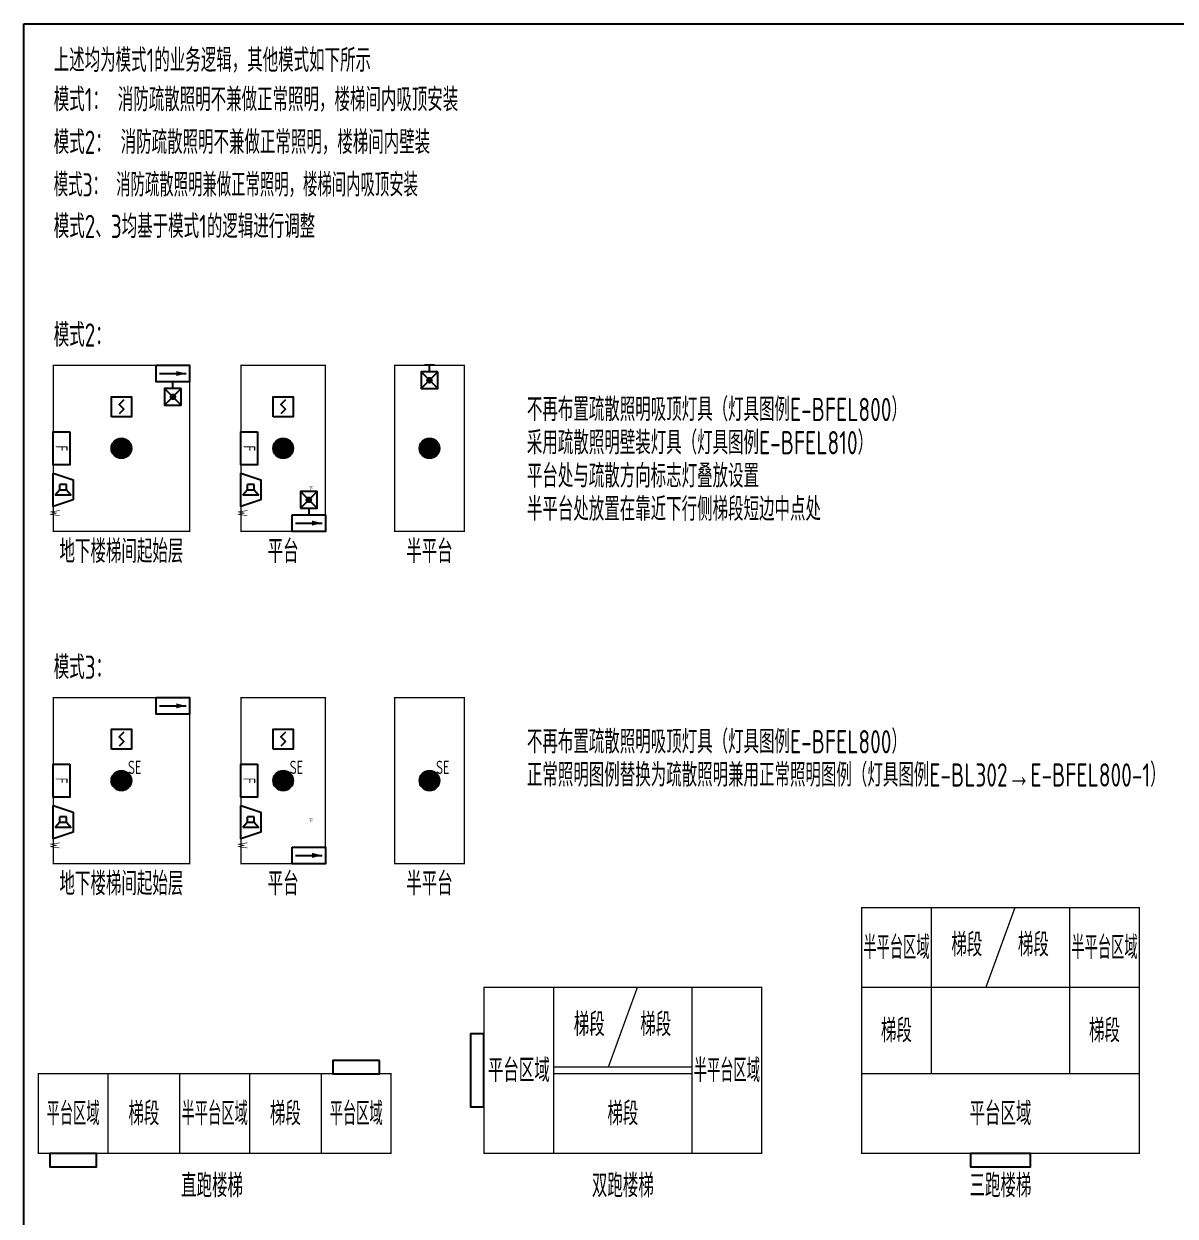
# Model space of a CAD drawing. Header units: millimetres. Extents: x -714894 to -19295, y 3400 to 234118.
# Drawn here: x -355647 to -338332, y 106807 to 124748 of the extents above; entities that cross this region are included whole.
import ezdxf
from ezdxf.enums import TextEntityAlignment as Align

# ---------------------------------------------------------------- set-up
doc = ezdxf.new("R2010")
doc.units = ezdxf.units.MM
doc.header["$LTSCALE"] = 500
for name, color, linetype in [('AD-SIGN', 195, 'Continuous'), ('C-SHET-SHET', 144, 'Continuous'), ('E-FAS-DEVC', 3, 'Continuous'), ('E-LITE-LITE', 3, 'Continuous'), ('E-UNIV-EL', 140, 'Continuous'), ('E-UNIV-NOTE', 6, 'Continuous')]:
    doc.layers.add(name, color=color, linetype=linetype)
doc.layers.add('AI-门', color=3, linetype='Continuous', plot=False)
doc.layers.add('DEFPOINTS-1', color=251, linetype='Continuous', plot=False)
doc.styles.add('TH-STYLE3', font='tssdeng.shx', dxfattribs={"width": 0.65, "bigfont": 'tssdchn.shx'})

# ---------------------------------------------------------------- blocks, each defined once
blk = doc.blocks.new('E-BFAS110')
blk.add_lwpolyline([(-1.5, -1.5), (-1.5, 1.5), (1.5, 1.5), (1.5, -1.5)], close=True)
at = {"layer": 'E-UNIV-EL'}
blk.add_lwpolyline([(0.35, 1.06), (-0.35, 0.35), (0.35, -0.35), (-0.35, -1.06)], dxfattribs=at)
blk = doc.blocks.new('E-BL302')
at = {"const_width": 1.5}
blk.add_lwpolyline([(-0.75, 0, 1), (0.75, 0, 1)], format="xyb", close=True, dxfattribs=at)
blk.add_circle((0, 0), 1.5)
blk = doc.blocks.new('E-BFEL110')
blk.add_lwpolyline([(-2.5, 1.25), (2.5, 1.25), (2.5, -1.25), (-2.5, -1.25)], close=True)
at = {"layer": 'E-UNIV-EL', "style": 'TH-STYLE3', "width": 0.7}
blk.add_attdef('T', text='', height=1.8, dxfattribs=at).set_placement((0, 0), align=Align.MIDDLE)
blk = doc.blocks.new('E-BFAS410-4')
blk.add_lwpolyline([(-2.5, -1.5), (-1.5, 1.5), (1.5, 1.5), (2.5, -1.5)], close=True)
at = {"layer": 'E-UNIV-EL'}
for p, q in [((0, 0.5), (-0.8, 0.5)), ((-0.8, 0.5), (-0.8, -0.5)), ((0, 0.5), (0.8, 1.2)), ((0, -0.5), (0, 0.5)), ((0.8, 1.2), (0.8, -1.2)), ((0, -0.5), (-0.8, -0.5)), ((0, -0.5), (0.8, -1.2))]:
    blk.add_line(p, q, dxfattribs=at)
at = {"layer": 'E-UNIV-EL', "style": 'TH-STYLE3', "width": 0.5}
blk.add_attdef('F', text='', height=1.5, dxfattribs=at).set_placement((3.5, -1.25), align=Align.MIDDLE)
blk = doc.blocks.new('E-BFEL200')
blk.add_lwpolyline([(-2.5, 1.25), (2.5, 1.25), (2.5, -1.25), (-2.5, -1.25)], close=True)
at = {"layer": 'E-UNIV-EL'}
blk.add_line((-2, 0), (2, 0), dxfattribs=at)
blk.add_lwpolyline([(0.5, 0, 0.75, 0, 0), (2, 0, 0, 0, 0)], format="xyseb", dxfattribs=at)
blk = doc.blocks.new('E-BFEL810')
for p, q in [((-1.25, -1.25), (1.25, 1.25)), ((1.25, -1.25), (-1.25, 1.25)), ((0, -1.25), (0, -2.25)), ((-0.75, -2.25), (0.75, -2.25))]:
    blk.add_line(p, q)
blk.add_lwpolyline([(-1.25, -1.25), (1.25, -1.25), (1.25, 1.25), (-1.25, 1.25)], close=True)
at = {"const_width": 0.5}
blk.add_lwpolyline([(-0.25, 0, 1), (0.25, 0, 1)], format="xyb", close=True, dxfattribs=at)
blk = doc.blocks.new('E-BFEL800-1')
at = {"const_width": 1.5}
blk.add_lwpolyline([(-0.75, 0, 1), (0.75, 0, 1)], format="xyb", close=True, dxfattribs=at)
blk.add_circle((0, 0), 1.5)
at = {"layer": 'E-UNIV-EL', "style": 'TH-STYLE3', "width": 0.7}
blk.add_attdef('T', text='', height=2, dxfattribs=at).set_placement((2, 2), align=Align.MIDDLE)

msp = doc.modelspace()

# ---------------------------------------------------------------- linework, layer by layer
at = {"layer": 'AD-SIGN', "color": 195, "linetype": 'Continuous', "ltscale": 0.5}
for points in [[(-351380.67, 117710.46, 0, 0, 0), (-349692.13, 117710.46, 0, 0, 0), (-349692.13, 119010.46, 0, 0, 0), (-350282.05, 119010.46, 80, 0, 0), (-350632.05, 119010.46, 0, 0, 0)], [(-351380.67, 112710.46, 0, 0, 0), (-349692.13, 112710.46, 0, 0, 0), (-349692.13, 114010.46, 0, 0, 0), (-350282.05, 114010.46, 80, 0, 0), (-350632.05, 114010.46, 0, 0, 0)]]:
    msp.add_lwpolyline(points, format="xyseb", dxfattribs=at)
at = {"layer": 'AI-门'}
for points in [[(-348727.93, 108450.44), (-348727.93, 109550.44), (-348927.93, 109550.44), (-348927.93, 108450.44)], [(-350298.92, 109150.44), (-350998.92, 109150.44), (-350998.92, 108950.44), (-350298.92, 108950.44)], [(-354556.94, 107750.44), (-355256.94, 107750.44), (-355256.94, 107550.44), (-354556.94, 107550.44)], [(-340509.4, 107750.44), (-341409.4, 107750.44), (-341409.4, 107550.44), (-340509.4, 107550.44)]]:
    msp.add_lwpolyline(points, close=True, dxfattribs=at)
at = {"layer": 'C-SHET-SHET'}
msp.add_lwpolyline([(-355647.48, 124747.79), (-335647.48, 124747.79), (-335647.48, 85947.79), (-355647.48, 85947.79)], close=True, dxfattribs=at)
at = {"layer": 'E-UNIV-NOTE', "color": 3, "const_width": 20}
for points in [[(-353155.34, 119610.46), (-355205.35, 119610.46), (-355205.35, 117110.46), (-353155.34, 117110.46)], [(-351112.61, 117110.46), (-352382.61, 117110.46), (-352382.61, 119610.46), (-351112.61, 119610.46)], [(-350072.13, 119610.46), (-349022.13, 119610.46), (-349022.13, 117110.46), (-350072.13, 117110.46)], [(-353155.34, 114610.46), (-355205.35, 114610.46), (-355205.35, 112110.46), (-353155.34, 112110.46)], [(-351112.61, 112110.46), (-352382.61, 112110.46), (-352382.61, 114610.46), (-351112.61, 114610.46)], [(-350072.13, 114610.46), (-349022.13, 114610.46), (-349022.13, 112110.46), (-350072.13, 112110.46)], [(-341998.9, 111450.44), (-343048.92, 111450.44), (-343048.92, 110250.44), (-341998.9, 110250.44)], [(-338869.89, 111450.44), (-339919.9, 111450.44), (-339919.9, 110250.44), (-338869.89, 110250.44)], [(-347677.92, 107750.44), (-348727.93, 107750.44), (-348727.93, 110250.44), (-347677.92, 110250.44)], [(-345598.92, 110250.44), (-344548.92, 110250.44), (-344548.92, 107750.44), (-345598.92, 107750.44)], [(-354381.93, 108950.44), (-355431.95, 108950.44), (-355431.95, 107750.44), (-354381.93, 107750.44)], [(-352252.92, 108950.44), (-353302.93, 108950.44), (-353302.93, 107750.44), (-352252.92, 107750.44)], [(-350123.91, 108950.44), (-351173.92, 108950.44), (-351173.92, 107750.44), (-350123.91, 107750.44)], [(-338869.89, 108950.44), (-343048.92, 108950.44), (-343048.92, 107750.44), (-338869.89, 107750.44)]]:
    msp.add_lwpolyline(points, close=True, dxfattribs=at)
at = {"layer": 'E-UNIV-NOTE', "color": 2, "const_width": 20}
for points in [[(-341177.9, 110250.44), (-340740.9, 111450.44), (-341998.9, 111450.44), (-341998.9, 110250.44), (-341177.9, 110250.44)], [(-340740.9, 111450.44), (-341177.9, 110250.44), (-339919.9, 110250.44), (-339919.9, 111450.44), (-340740.9, 111450.44)], [(-346856.92, 109050.44), (-346419.92, 110250.44), (-347677.92, 110250.44), (-347677.92, 109050.44), (-346856.92, 109050.44)], [(-346419.92, 110250.44), (-346856.92, 109050.44), (-345598.92, 109050.44), (-345598.92, 110250.44), (-346419.92, 110250.44)]]:
    msp.add_lwpolyline(points, dxfattribs=at)
for points in [[(-343048.92, 108950.44), (-341998.9, 108950.44), (-341998.9, 110250.44), (-343048.92, 110250.44)], [(-339919.9, 108950.44), (-338869.89, 108950.44), (-338869.89, 110250.44), (-339919.9, 110250.44)], [(-353302.93, 107750.44), (-353302.93, 108950.44), (-354381.93, 108950.44), (-354381.93, 107750.44)], [(-351173.92, 107750.44), (-351173.92, 108950.44), (-352252.92, 108950.44), (-352252.92, 107750.44)], [(-345598.92, 107750.44), (-345598.92, 108950.44), (-347677.92, 108950.44), (-347677.92, 107750.44)]]:
    msp.add_lwpolyline(points, close=True, dxfattribs=at)

# ---------------------------------------------------------------- block references
at = {"layer": 'E-FAS-DEVC', "xscale": 100, "yscale": 100, "zscale": 100}
for p in [(-354180.34, 118985.46), (-351747.61, 118985.46), (-354180.34, 113985.46), (-351747.61, 113985.46)]:
    msp.add_blockref('E-BFAS110', p, dxfattribs=at)
at = {"layer": 'E-FAS-DEVC', "xscale": 100, "yscale": 100, "zscale": 100, "rotation": 270}
for p in [(-355055.4, 117735.46), (-352232.65, 117735.46), (-355055.4, 112735.46), (-352232.65, 112735.46)]:
    msp.add_blockref('E-BFAS410-4', p, dxfattribs=at).add_auto_attribs({'F': 'W'})
at = {"layer": 'E-LITE-LITE', "xscale": 100, "yscale": 100, "zscale": 100}
for name, p in [('E-BFEL200', (-353405.34, 119485.46)), ('E-BL302', (-354180.34, 118360.46)), ('E-BL302', (-351747.61, 118360.46)), ('E-BL302', (-349547.13, 118360.46)), ('E-BFEL810', (-351362.61, 117585.46)), ('E-BFEL200', (-351362.61, 117235.46)), ('E-BFEL200', (-353405.34, 114485.46)), ('E-BFEL200', (-351362.61, 112235.46))]:
    msp.add_blockref(name, p, dxfattribs=at)
at = {"layer": 'E-LITE-LITE', "xscale": 100, "yscale": 100, "zscale": 100, "rotation": 180}
for p in [(-349547.13, 119385.46), (-353405.34, 119135.46)]:
    msp.add_blockref('E-BFEL810', p, dxfattribs=at)
at = {"layer": 'E-LITE-LITE', "xscale": 100, "yscale": 100, "zscale": 100, "rotation": 270}
for p in [(-355080.35, 118360.46), (-352257.61, 118360.46), (-355080.35, 113360.46), (-352257.61, 113360.46)]:
    msp.add_blockref('E-BFEL110', p, dxfattribs=at).add_auto_attribs({'T': 'F'})
at = {"layer": 'E-LITE-LITE', "xscale": 100, "yscale": 100, "zscale": 100}
for p in [(-354180.34, 113360.46), (-351747.61, 113360.46), (-349547.13, 113360.46)]:
    msp.add_blockref('E-BFEL800-1', p, dxfattribs=at).add_auto_attribs({'T': 'SE'})

# ---------------------------------------------------------------- texts
at = {"layer": 'DEFPOINTS-1', "transparency": 33554531, "style": 'TH-STYLE3'}
for p in [(-351360.67, 117730.46), (-351360.67, 112730.46)]:
    msp.add_text('下', height=50, dxfattribs=at).set_placement(p)
at = {"layer": 'E-UNIV-NOTE', "style": 'TH-STYLE3'}
for s, width, p in [('上述均为模式1的业务逻辑，其他模式如下所示', 0.7, (-355198.2, 124199.76)), ('模式1： 消防疏散照明不兼做正常照明，楼梯间内吸顶安装', 0.7, (-355198.2, 123607.83)), ('模式2： 消防疏散照明不兼做正常照明，楼梯间内壁装', 0.7, (-355198.2, 122966.29)), ('模式3： 消防疏散照明兼做正常照明，楼梯间内吸顶安装', 0.65, (-355198.2, 122324.76)), ('模式2、3均基于模式1的逻辑进行调整', 0.7, (-355198.2, 121699.76)), ('模式2： ', 0.7, (-355198.2, 120066.29)), ('模式3： ', 0.7, (-355198.2, 115066.29))]:
    msp.add_text(s, height=350, dxfattribs=dict(at, width=width)).set_placement(p, align=Align.MIDDLE_LEFT)
at = {"layer": 'E-UNIV-NOTE', "linetype": 'Continuous', "style": 'TH-STYLE3', "width": 0.7}
for s, p in [('不再布置疏散照明吸顶灯具（灯具图例E-BFEL800）', (-348081.82, 118945.28)), ('采用疏散照明壁装灯具（灯具图例E-BFEL810）', (-348081.82, 118445.28)), ('平台处与疏散方向标志灯叠放设置', (-348081.82, 117945.28)), ('半平台处放置在靠近下行侧梯段短边中点处', (-348081.82, 117445.28)), ('不再布置疏散照明吸顶灯具（灯具图例E-BFEL800）', (-348081.82, 113945.28)), ('正常照明图例替换为疏散照明兼用正常照明图例（灯具图例E-BL302→E-BFEL800-1）', (-348081.82, 113445.28))]:
    msp.add_text(s, height=350, dxfattribs=at).set_placement(p, align=Align.MIDDLE_LEFT)
for s, p in [('地下楼梯间起始层', (-354180.34, 116810.46)), ('平台', (-351747.61, 116810.46)), ('半平台', (-349547.13, 116810.46)), ('地下楼梯间起始层', (-354180.34, 111810.46)), ('平台', (-351747.61, 111810.46)), ('半平台', (-349547.13, 111810.46)), ('直跑楼梯', (-352817.44, 107265.99)), ('双跑楼梯', (-346638.43, 107265.99)), ('三跑楼梯', (-340959.42, 107265.99))]:
    msp.add_text(s, height=350, dxfattribs=at).set_placement(p, align=Align.MIDDLE_CENTER)
at = {"layer": 'E-UNIV-NOTE', "color": 3, "style": 'TH-STYLE3'}
for s, width, p in [('半平台区域', 0.6, (-342523.91, 110850.44)), ('半平台区域', 0.6, (-339394.9, 110850.44)), ('平台区域', 0.7, (-348202.92, 109000.44)), ('半平台区域', 0.6, (-345073.92, 109000.44)), ('平台区域', 0.6, (-354906.94, 108350.44)), ('半平台区域', 0.6, (-352777.93, 108350.44)), ('平台区域', 0.6, (-350648.92, 108350.44)), ('平台区域', 0.7, (-340959.4, 108350.44))]:
    msp.add_text(s, height=350, dxfattribs=dict(at, width=width)).set_placement(p, align=Align.MIDDLE_CENTER)
at = {"layer": 'E-UNIV-NOTE', "color": 2, "style": 'TH-STYLE3', "width": 0.7}
for p in [(-341464.89, 110890.44), (-340464.89, 110890.44), (-347143.9, 109690.44), (-346143.9, 109690.44), (-342523.91, 109599.06), (-339394.9, 109599.06), (-353842.43, 108350.44), (-351713.42, 108350.44), (-346638.42, 108350.44)]:
    msp.add_text('梯段', height=350, dxfattribs=at).set_placement(p, align=Align.MIDDLE_CENTER)

doc.saveas('drawing.dxf')
